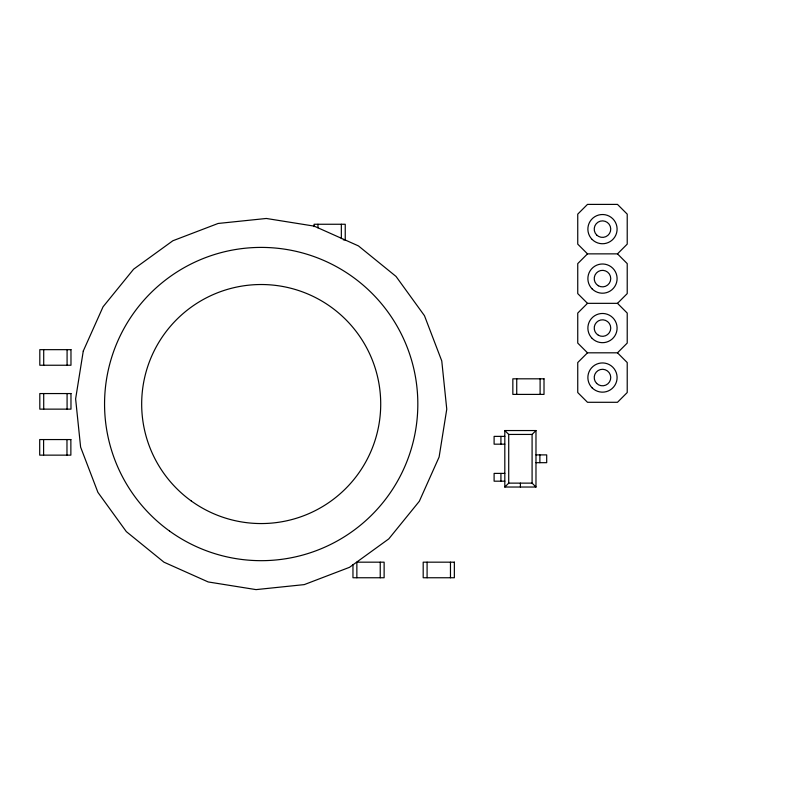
<?xml version="1.0" encoding="UTF-8"?>
<svg xmlns="http://www.w3.org/2000/svg" width="794" height="794" viewBox="0 0 794 794"><rect width="100%" height="100%" fill="white"/><g stroke="black" fill="none" stroke-linecap="round" stroke-linejoin="round"><path stroke-width="1.19" d="M617.484 303.338L627.22 293.601L627.22 263.608L617.484 253.862L587.491 253.862L577.744 263.608L577.744 293.601L587.491 303.338L617.484 303.338L627.22 313.074L627.22 343.077L617.484 352.814L587.491 352.814L577.744 362.55L577.744 392.544L587.491 402.29L617.484 402.29L627.22 392.544L627.22 362.55L617.484 352.814M617.484 253.862L627.22 244.125L627.22 214.132L617.484 204.395L587.491 204.395L577.744 214.132L577.744 244.125L587.491 253.862M587.491 303.338L577.744 313.074L577.744 343.077L587.491 352.814M535.98 487.03L532.089 483.129L532.089 434.437L535.98 430.547L504.815 430.547L504.815 487.03L535.98 487.03L535.98 430.547M504.815 487.03L508.716 483.129L508.716 434.437L504.815 430.547M343.296 239.838L345.241 239.838L345.241 224.255L314.077 224.255L314.077 226.657M508.716 434.437L532.089 434.437M504.815 436.382L494.106 436.382L494.106 444.174L504.815 444.174M535.98 454.893L546.699 454.893L546.699 462.684L535.98 462.684M504.815 473.393L494.106 473.393L494.106 481.184L504.815 481.184M508.716 483.129L532.089 483.129M540.109 378.817L540.109 394.4M539.88 454.893L539.88 462.684M520.398 483.129L520.398 487.03M516.735 378.817L516.735 394.4M500.925 436.382L500.925 444.174M500.925 473.393L500.925 481.184M450.466 562.172L450.466 577.754M427.093 562.172L427.093 577.754M380.237 562.172L380.237 577.754M356.863 577.754L356.863 562.172L384.127 562.172L384.127 577.754L352.963 577.754L352.963 564.574M341.341 224.255L341.341 238.637M317.967 224.255L317.967 227.848M67.083 349.658L67.083 365.24M67.083 393.556L67.083 409.138M66.974 439.558L66.974 455.141M43.71 349.658L43.71 365.24M43.71 393.556L43.71 409.138M43.601 439.558L43.601 455.141M83.271 351.047L75.619 398.896L80.611 447.101L97.91 492.369L126.335 531.623L163.961 562.182L208.197 581.952L256.055 589.614L304.261 584.612L349.529 567.313L388.782 538.888L419.331 501.272L439.112 457.026L446.764 409.178L441.772 360.972L424.472 315.704L396.047 276.451L358.431 245.902L314.186 226.121L266.327 218.469L218.122 223.461L172.854 240.761L133.61 269.186L103.051 306.802L83.271 351.047M70.974 349.658L39.809 349.658L39.809 365.24L70.974 365.24L70.974 349.658M544.009 378.817L512.845 378.817L512.845 394.4L544.009 394.4L544.009 378.817M70.974 393.556L39.809 393.556L39.809 409.138L70.974 409.138L70.974 393.556M70.865 439.558L39.7 439.558L39.7 455.141L70.865 455.141L70.865 439.558M454.357 562.172L423.192 562.172L423.192 577.754L454.357 577.754L454.357 562.172M592.155 239.46A14.61 14.61 0 0 0 616.601 232.91A14.61 14.61 0 0 0 598.706 215.015A14.61 14.61 0 0 0 592.155 239.46M596.641 234.974A8.268 8.268 0 0 0 610.467 231.262A8.268 8.268 0 0 0 600.343 221.149A8.268 8.268 0 0 0 596.641 234.974M592.155 387.879A14.61 14.61 0 0 0 616.601 381.328A14.61 14.61 0 0 0 598.706 363.434A14.61 14.61 0 0 0 592.155 387.879M596.641 383.393A8.268 8.268 0 0 0 610.467 379.691A8.268 8.268 0 0 0 600.343 369.567A8.268 8.268 0 0 0 596.641 383.393M592.155 338.403A14.61 14.61 0 0 0 616.601 331.852A14.61 14.61 0 0 0 598.706 313.967A14.61 14.61 0 0 0 592.155 338.403M598.348 335.227A8.268 8.268 0 0 0 610.745 328.071A8.268 8.268 0 0 0 598.348 320.915A8.268 8.268 0 0 0 598.348 335.227M592.155 288.927A14.61 14.61 0 0 0 616.601 282.386A14.61 14.61 0 0 0 598.706 264.491A14.61 14.61 0 0 0 592.155 288.927M598.348 285.761A8.268 8.268 0 0 0 610.745 278.605A8.268 8.268 0 0 0 598.348 271.449A8.268 8.268 0 0 0 598.348 285.761M169.559 531.067A156.626 156.626 0 0 0 417.019 419.887A156.626 156.626 0 0 0 197.001 261.166A156.626 156.626 0 0 0 169.559 531.067M191.265 500.964A119.517 119.517 0 0 0 380.098 416.125A119.517 119.517 0 0 0 212.206 295.021A119.517 119.517 0 0 0 191.265 500.964"/></g></svg>
